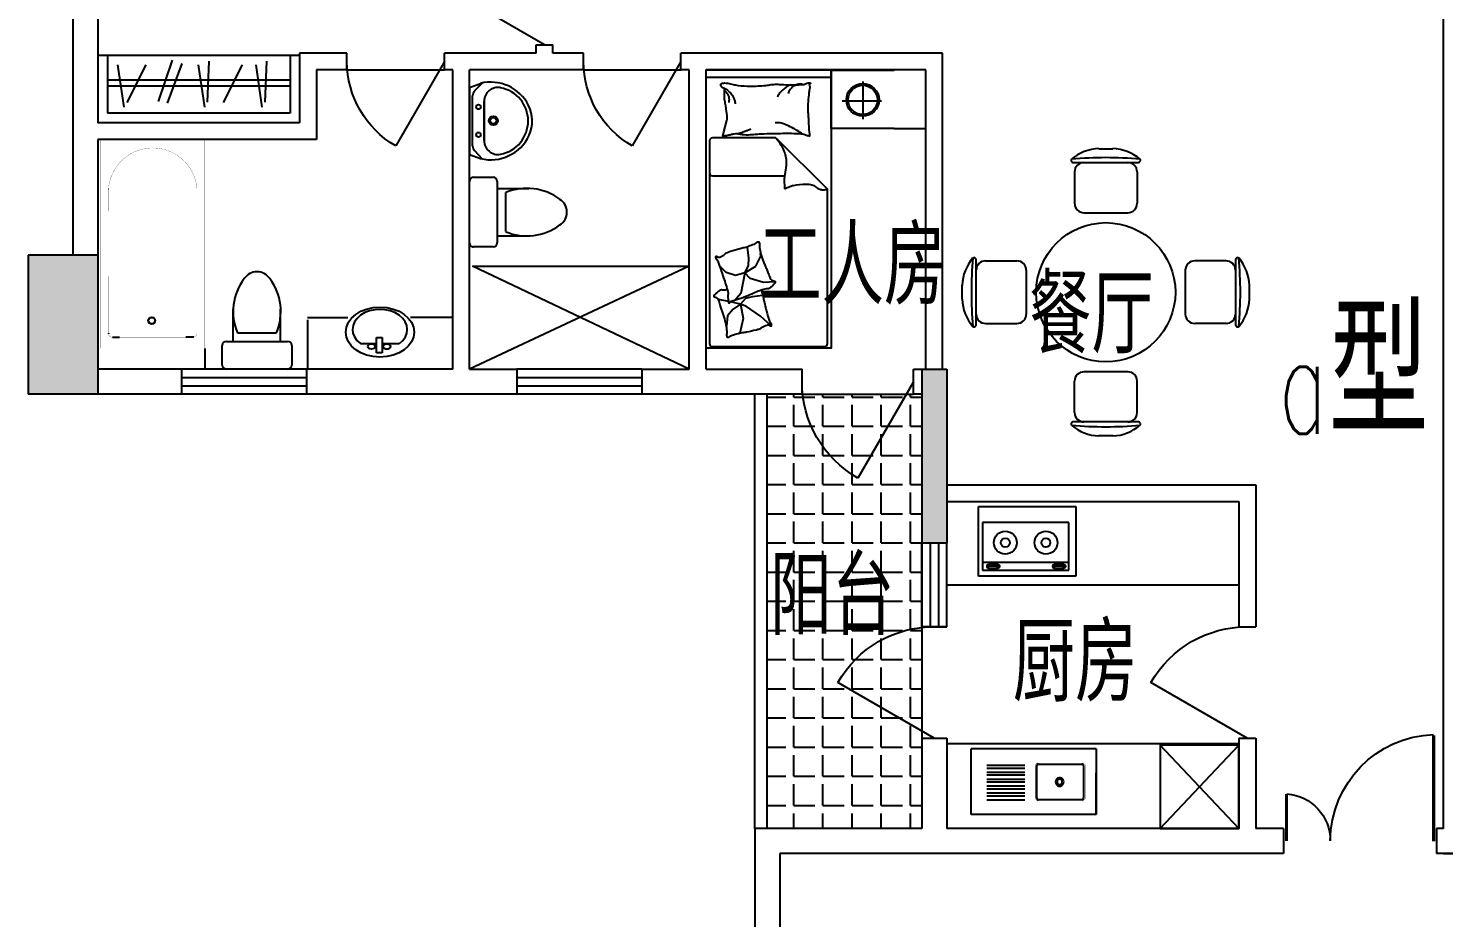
# Model space of a CAD drawing. Header units: millimetres. Extents: x 1386 to 54110, y 629 to 51584.
# Drawn here: x 18081 to 28252, y 28879 to 35267 of the extents above; entities that cross this region are included whole.
import ezdxf
from ezdxf.enums import TextEntityAlignment as Align

# ---------------------------------------------------------------- set-up
doc = ezdxf.new("R2010")
doc.units = ezdxf.units.MM
doc.linetypes.add('HIDDEN', pattern=[0.375, 0.25, -0.125])
for name, color, linetype in [('COLUMN', 7, 'Continuous'), ('FUR', 6, 'Continuous'), ('PUB_HATCH', 3, 'Continuous'), ('PUB_TEXT', 7, 'Continuous'), ('STAIR', 2, 'Continuous'), ('TOILET', 7, 'Continuous'), ('TOTHER', 7, 'Continuous'), ('WALL', 4, 'Continuous'), ('WINDOW', 5, 'Continuous'), ('WINDOW_TEXT', 7, 'Continuous')]:
    doc.layers.add(name, color=color, linetype=linetype)
doc.styles.add('_HZTXT', font='txt.shx', dxfattribs={"width": 0.8, "bigfont": 'HZTXT.shx'})
doc.styles.add('_ROMANS', font='ROMANS', dxfattribs={"width": 0.8})
doc.styles.add('CHINA', font='romant', dxfattribs={"width": 0.8, "height": 150, "bigfont": 'fs64f'})
doc.styles.add('DIM_FONT', font='SIMPLEX.shx', dxfattribs={"width": 0.8})
doc.styles.add('HZ', font='TXT.SHX', dxfattribs={"width": 0.8, "bigfont": 'hztxt'})
doc.styles.add('SIMPLEX', font='SIMPLEX.SHX')
doc.styles.get("Standard").update_dxf_attribs({"font": 'arial.ttf'})

# ---------------------------------------------------------------- blocks, each defined once
blk = doc.blocks.new('M_A17ORW')
at = {"const_width": 0.02}
for points in [[(-0.481, -0.0014), (-0.481, -0.3084)], [(0.481, 0.0014), (0.481, -0.6906)]]:
    blk.add_lwpolyline(points, dxfattribs=at)
for centre, radius, start, end in [((-0.5008, -0.0026), 0.3067, 274.24917, 0.21013), ((0.5046, 0.0019), 0.6987, 180.27623, 268.06031)]:
    blk.add_arc(centre, radius, start, end)
blk = doc.blocks.new('M_E24TTP')
at = {"layer": 'TOILET', "color": 7}
for p, q in [((-170, 200), (-170, 430)), ((170, 200), (170, 430)), ((-140, 260), (140, 260)), ((-250, 30), (-250, 170)), ((-220, 200), (220, 200)), ((250, 170), (250, 30)), ((220, 0), (-220, 0))]:
    blk.add_line(p, q, dxfattribs=at)
for centre, radius, start, end in [((227, 413), 398, 143.3619, 202.5495), ((0, 590), 110, 33.4509, 146.5491), ((-227, 413), 398, 337.4505, 36.6381), ((-220, 170), 30, 90, 180), ((220, 170), 30, 0, 90), ((-220, 30), 30, 180, 270), ((220, 30), 30, 270, 0)]:
    blk.add_arc(centre, radius, start, end, dxfattribs=at)
at = {"style": 'DIM_FONT', "width": 0.8, "flags": 9}
for tag in ['XSIZE', 'YSIZE']:
    blk.add_attdef(tag, (0, 0), '', height=0.5, dxfattribs=at)
blk = doc.blocks.new('_WBLK')
for p, q in [((-0.5, 0.5), (0.5, 0.5)), ((0.5, 0.167), (-0.5, 0.167)), ((0.5, -0.167), (-0.5, -0.167)), ((-0.5, -0.5), (0.5, -0.5))]:
    blk.add_line(p, q)
at = {"layer": 'WINDOW_TEXT', "style": 'SIMPLEX', "flags": 9}
blk.add_attdef('A', text='', height=1, dxfattribs=at).set_placement((0, 1.5), align=Align.MIDDLE)
blk = doc.blocks.new('_DBLK')
blk.add_line((-0.5, 0), (0, -0.866))
blk.add_arc((-0.5, 0), 1, 300, 0)
at = {"style": 'SIMPLEX', "flags": 9}
blk.add_attdef('A', text='', height=1, dxfattribs=at).set_placement((0, 1.5), align=Align.MIDDLE)
blk = doc.blocks.new('M_E6')
for p, q in [((240, 0), (-240, 0)), ((-237, 0), (239, 0)), ((240, 0), (270, -79)), ((-213, -36), (-271, -91)), ((-240, 0), (-270, -79)), ((-179, -23), (181, -23)), ((217, -37), (274, -95)), ((141, -105), (-141, -105)), ((-141, -105), (141, -105))]:
    blk.add_line(p, q)
for centre, radius in [((-99, -65), 16.3), ((101, -65), 16.3), ((2, -172), 31.6), ((2, -172), 23)]:
    blk.add_circle(centre, radius)
for centre, radius, start, end in [((28, -152), 307, 166.1751, 244.7296), ((-179, -73), 50, 90, 133.181), ((-28, -152), 307, 297.0639, 13.8249), ((181, -73), 50, 44.5607, 90), ((-141, -205), 100, 90, 190.5602), ((141, -205), 100, 349.4398, 90), ((0, -179), 243, 190.5602, 349.4398), ((0, -201), 250, 245.8071, 296.4628), ((28, -152), 307, 266.589, 266.5936)]:
    blk.add_arc(centre, radius, start, end)
at = {"width": 0.8, "flags": 9}
for tag in ['XSIZE', 'YSIZE']:
    blk.add_attdef(tag, (0, 0), '', height=0.5, dxfattribs=at)
blk = doc.blocks.new('M_E33IEP')
at = {"linetype": 'Continuous'}
for p, q in [((135, 135), (135, 20)), ((44, -21), (44, 20)), ((44, 20), (194, 20)), ((194, 20), (194, -21)), ((194, -21), (44, -21)), ((135, -21), (135, -144))]:
    blk.add_line(p, q, dxfattribs=at)
for centre, radius in [((248, -5), 246), ((106, 56), 26.7), ((105, -55), 26.7)]:
    blk.add_circle(centre, radius, dxfattribs=at)
blk.add_arc((274, -5), 197, 225.2527, 134.7473, dxfattribs=at)
at = {"style": 'DIM_FONT', "width": 0.8, "flags": 9}
for tag in ['XSIZE', 'YSIZE']:
    blk.add_attdef(tag, (0, 0), '', height=0.5, dxfattribs=at)
at = {"linetype": 'Continuous', "style": 'CHINA', "width": 0.8, "flags": 9}
for tag in ['XSIZE', 'YSIZE']:
    blk.add_attdef(tag, (2, -251), '', height=150, dxfattribs=at)
blk = doc.blocks.new('M_E4')
for p, q in [((670, -80), (670, -137)), ((670, -86), (670, -97)), ((670, -663), (670, -614))]:
    blk.add_line(p, q)
at = {"const_width": 1.5}
for points in [[(-750, -750), (-750, 0)], [(-750, 0), (750, 0)], [(750, 0), (750, -750)], [(608, -56), (640, -56)], [(670, -90), (670, -656)], [(670, -663), (670, -655)], [(750, -750), (-750, -750)]]:
    blk.add_lwpolyline(points, dxfattribs=at)
for points in [[(-399, -56, 0.930688), (-388, -693, 0.930688)], [(670, -86, 0.414214), (640, -56, 0.414214)], [(670, -90, 0.041784), (670, -85, 0.412615)], [(640, -693, 0.414214), (670, -663, 0.414214)]]:
    blk.add_lwpolyline(points, format="xyb", dxfattribs=at)
at = {"const_width": 1.5, "flags": 128}
for points in [[(-399, -56), (608, -56)], [(-399, -694), (645, -692)]]:
    blk.add_lwpolyline(points, dxfattribs=at)
for radius in [25, 23]:
    blk.add_circle((550, -381), radius)
blk.add_arc((640, -663), 30, 270, 280.176)
at = {"width": 0.8, "flags": 9}
for tag in ['XSIZE', 'YSIZE']:
    blk.add_attdef(tag, (0, 0), '', height=0.5, dxfattribs=at)
blk = doc.blocks.new('M_E19')
for p, q in [((-323, -113), (-323, -456)), ((299, -113), (-323, -113)), ((299, -456), (299, -113)), ((-323, -400), (299, -400)), ((-323, -456), (299, -456)), ((-291, -422), (-291, -434)), ((-216, -432), (-280, -432)), ((-280, -432), (-280, -448)), ((-280, -448), (-216, -448)), ((-216, -448), (-216, -432)), ((-199, -423), (-199, -434)), ((182, -422), (182, -434)), ((193, -432), (193, -448)), ((257, -432), (193, -432)), ((193, -448), (257, -448)), ((257, -448), (257, -432)), ((274, -423), (274, -434))]:
    blk.add_line(p, q)
for points in [[(-199, -423, 0.259034), (-201, -420, 0.076276), (-213, -415, 0.036515), (-226, -412, 0.026615), (-245, -411, 0.026615), (-264, -412, 0.036515), (-277, -415, 0.076276), (-289, -420, 0.259034), (-291, -423, 0.078462), (-291, -424, 0.056762)], [(-199, -434, 0.259034), (-201, -430, 0.076276), (-213, -425, 0.036515), (-226, -423, 0.026615), (-245, -422, 0.026615), (-264, -423, 0.036515), (-277, -425, 0.076276), (-289, -430, 0.259034), (-291, -434, 0.259034), (-289, -437, 0.056762), (-280, -441, 0.036515)], [(-216, -443, 0.008736), (-213, -442, 0.076276), (-201, -437, 0.259034), (-199, -434, 0.259034)], [(274, -423, 0.259034), (272, -420, 0.076276), (260, -415, 0.036515), (247, -412, 0.026615), (228, -411, 0.026615), (209, -412, 0.036515), (196, -415, 0.076276), (184, -420, 0.259034), (182, -423, 0.078462), (182, -424, 0.056762)], [(274, -434, 0.259034), (272, -430, 0.076276), (260, -425, 0.036515), (247, -423, 0.026615), (228, -422, 0.026615), (209, -423, 0.036515), (196, -425, 0.076276), (184, -430, 0.259034), (182, -434, 0.259034), (184, -437, 0.056762), (193, -441, 0.036515)], [(257, -443, 0.008736), (260, -442, 0.076276), (272, -437, 0.259034), (274, -434, 0.259034)]]:
    blk.add_lwpolyline(points, format="xyb")
at = {"layer": 'TOTHER', "linetype": 'Continuous'}
for p, q in [((-350, 0), (350, 0)), ((-350, -500), (-350, 0)), ((350, 0), (350, -500)), ((350, -500), (-350, -500))]:
    blk.add_line(p, q, dxfattribs=at)
for centre, radius in [((-158, -259), 82.5), ((134, -259), 82.5), ((-158, -259), 31.6), ((134, -259), 31.6)]:
    blk.add_circle(centre, radius, dxfattribs=at)
at = {"width": 0.8, "flags": 9}
for tag in ['XSIZE', 'YSIZE']:
    blk.add_attdef(tag, (0, 0), '', height=0.5, dxfattribs=at)
blk = doc.blocks.new('M_E16')
for p, q in [((-359, -351), (-359, -119)), ((-347, -107), (-34, -107)), ((-22, -119), (-22, -351)), ((63, -103), (336, -103)), ((63, -132), (336, -132)), ((63, -153), (336, -153)), ((63, -182), (336, -182)), ((63, -203), (336, -203)), ((63, -232), (336, -232)), ((63, -253), (336, -253)), ((63, -282), (336, -282)), ((63, -303), (336, -303)), ((-34, -363), (-347, -363)), ((63, -332), (336, -332)), ((63, -353), (336, -353))]:
    blk.add_line(p, q)
for points, const_width in [([(-353, -95), (-370, -113)], 1.91), ([(-353, -95), (-28, -95)], 1.8), ([(-10, -113), (-28, -95)], 1.91), ([(-370, -357), (-370, -113)], 2), ([(-10, -113), (-10, -357)], 2), ([(-370, -357), (-353, -375)], 1.91), ([(-28, -375), (-353, -375)], 1.8), ([(-28, -375), (-10, -357)], 1.91)]:
    blk.add_lwpolyline(points, dxfattribs=dict(const_width=const_width))
for points in [[(-347, -107), (-351, -108), (-354, -110), (-357, -113), (-358, -117), (-359, -119)], [(-22, -119), (-23, -115), (-25, -111), (-28, -109), (-32, -107), (-34, -107)], [(-216, -235), (-215, -245), (-209, -255), (-202, -261), (-192, -265), (-182, -265), (-172, -261), (-164, -255), (-159, -245), (-157, -235), (-159, -225), (-164, -215), (-172, -209), (-182, -205), (-192, -205), (-202, -209), (-209, -215), (-215, -225), (-216, -235)], [(-206, -235), (-205, -242), (-201, -248), (-196, -252), (-190, -254), (-183, -254), (-177, -252), (-172, -248), (-169, -242), (-168, -235), (-169, -228), (-172, -222), (-177, -218), (-183, -215), (-190, -215), (-196, -218), (-201, -222), (-205, -228), (-206, -235)], [(-359, -351), (-358, -355), (-356, -358), (-353, -361), (-349, -363), (-347, -363)], [(-34, -363), (-30, -362), (-26, -360), (-24, -357), (-22, -353), (-22, -351)]]:
    blk.add_lwpolyline(points)
at = {"layer": 'TOTHER', "linetype": 'Continuous'}
for p, q in [((-450, 0), (450, 0)), ((-450, -471), (-450, 0)), ((450, 0), (450, -471)), ((-450, -471), (450, -471))]:
    blk.add_line(p, q, dxfattribs=at)
at = {"layer": 'TOTHER', "linetype": 'HIDDEN'}
blk.add_line((-450, 0), (-450, -300), dxfattribs=at)
at = {"width": 0.8, "flags": 9}
for tag in ['XSIZE', 'YSIZE']:
    blk.add_attdef(tag, (0, 0), '', height=0.5, dxfattribs=at)
blk = doc.blocks.new('M_C55HKH')
for p, q in [((0, -52), (900, -52)), ((26, -509), (26, -1968)), ((503, -489), (46, -489)), ((503, -489), (872, -858)), ((46, -761), (564, -761)), ((872, -1968), (872, -858)), ((299, -1273), (295, -1270)), ((307, -1352), (299, -1273)), ((393, -1337), (392, -1318)), ((146, -1456), (100, -1409)), ((278, -1459), (305, -1407)), ((278, -1459), (357, -1410)), ((305, -1407), (307, -1352)), ((357, -1410), (393, -1337)), ((211, -1478), (146, -1456)), ((278, -1459), (211, -1478)), ((278, -1459), (251, -1606)), ((317, -1498), (278, -1459)), ((412, -1527), (317, -1498)), ((495, -1523), (412, -1527)), ((251, -1606), (219, -1643)), ((333, -1628), (405, -1618)), ((163, -1664), (89, -1649)), ((196, -1718), (154, -1766)), ((249, -1682), (175, -1667)), ((249, -1682), (196, -1718)), ((219, -1643), (211, -1652)), ((249, -1682), (286, -1639)), ((249, -1682), (266, -1787)), ((292, -1700), (249, -1682)), ((286, -1639), (333, -1628)), ((391, -1769), (292, -1700)), ((154, -1766), (147, -1841)), ((266, -1787), (243, -1892)), ((469, -1839), (391, -1769)), ((46, -1988), (852, -1988))]:
    blk.add_line(p, q)
blk.add_lwpolyline([(0, -2000), (0, 0), (900, 0), (900, -2000)], close=True)
for points in [[(135, -134, -0.263368), (107, -115, -0.494818), (116, -96, -0.049225), (134, -94, -0.036831), (158, -96, -0.031893), (196, -104, 0.035782), (230, -111, 0.032941), (319, -117, 0.026564), (430, -111, 0.017905), (468, -106, -0.033397), (488, -104, -0.03204), (525, -104, 0.018442), (590, -107, 0.010837), (654, -107, 0.014624), (702, -104, 0.111249), (725, -96, -0.153708), (742, -92, -0.076444), (749, -94, -0.215512), (751, -96, -0.585858), (748, -99, 0.363489), (744, -102, 0.191716), (743, -113, -0.129675), (745, -130, -0.01735), (742, -147, 0.019326), (740, -162, 0.018818), (733, -230, 0.021828), (732, -289, 0.006204), (734, -323, 0.001963), (740, -430, 0.028341), (744, -466, -0.117014), (744, -475, -0.36606), (742, -476, -0.03973), (728, -473, -0.048309), (715, -468, 0.062981), (704, -464, 0.04058), (681, -461, 0.014345), (614, -458, 0.005484), (488, -459, 0.007153), (392, -462, 0.008762), (350, -465, -0.008153), (304, -468, -0.06251), (247, -463, 0.078669), (201, -461, 0.047825), (179, -466, -0.034494), (148, -473, -0.023571), (123, -476, -0.510228), (122, -475), (129, -445), (150, -363, 0.073041), (152, -343, 0.023305), (146, -282, 0.018299), (142, -259, -0.01097), (135, -221, -0.042281), (132, -187, -0.027201), (135, -133)], [(691, -102, 0.088153), (656, -105, 0.088153), (625, -120, 0.077547), (604, -142, 0.077547), (590, -169)], [(133, -150, -0.05369), (148, -163, -0.070312), (156, -175, -0.015448), (159, -183, -0.013244), (163, -194, -0.082127), (166, -212, -0.064164), (163, -235)], [(135, -134, -0.077379), (170, -159, -0.077379), (195, -194, -0.047525), (205, -218, -0.047525), (210, -244)], [(609, -107, 0.027842), (585, -118, 0.048685), (573, -126, 0.023666), (545, -150, 0.031223), (526, -171, 0.046801), (521, -179, 0.023191), (513, -196)], [(695, -462, 0.016108), (656, -436, 0.024599), (629, -421, 0.009477), (580, -397, 0.015937), (550, -385, 0.072521), (534, -381, 0.033339), (498, -381)], [(225, -460, 0.009729), (253, -451, 0.009729), (280, -441, 0.007971), (301, -432, 0.007971), (323, -423)], [(503, -489, -0.085272), (566, -599, -0.124044), (575, -686), (562, -782), (563, -854)], [(563, -854, -0.027362), (602, -838, -0.040834), (629, -830, -0.038441), (717, -821, -0.076528), (761, -826, -0.103649), (788, -840, 0.093398), (818, -857, 0.072727), (841, -861, 0.052315), (872, -858)], [(400, -1581, 0.025626), (402, -1591, 0.0108), (426, -1697, 0.00456), (445, -1769, 0.01125), (454, -1797, 0.069394), (462, -1813, -0.079756), (468, -1827, -0.106399), (469, -1839, -0.328642), (466, -1842, -0.299547), (461, -1840, 0.189917), (454, -1835, 0.033518), (446, -1833, 0.075627), (442, -1833, 0.053489), (436, -1835, 0.017838), (418, -1843, 0.038394), (397, -1855, -0.059529), (384, -1862, -0.035943), (362, -1869, -0.011245), (291, -1884, -0.006203), (259, -1889, 0.010783), (241, -1893, 0.019485), (230, -1895, 0.005062), (188, -1908, 0.101392), (167, -1919, -0.223768), (156, -1922, -0.25558), (153, -1920, -0.081563), (150, -1907, -0.071805), (151, -1893, 0.069985), (152, -1879, 0.03546), (145, -1831, 0.029432), (130, -1774, 0.001554), (121, -1746, -0.00152), (112, -1718, -0.004735), (102, -1689, 0.00382), (91, -1653, 0.296001), (66, -1634, -0.649774), (61, -1616, -0.02319), (65, -1613, 0.0288), (68, -1610, 0.005727), (73, -1605, -0.004358), (80, -1599, -0.027528), (94, -1586, -0.046214), (104, -1580, -0.194121), (117, -1579, 0.133719), (137, -1580, 0.005779), (155, -1575, 0.008882)]]:
    blk.add_lwpolyline(points, format="xyb")
blk.add_lwpolyline([(345, -1251, 0.101392), (366, -1238, -0.223768), (377, -1234, -0.25558), (380, -1236, -0.081563), (384, -1249, -0.071805), (384, -1263, 0.069985), (384, -1277, 0.03546), (394, -1324, 0.029432), (414, -1380, 0.001554), (425, -1407, -0.00152), (437, -1434, -0.004735), (448, -1462, 0.00382), (462, -1497, 0.296001), (488, -1515, -0.649774), (495, -1532, -0.02319), (491, -1536, 0.0288), (488, -1539, 0.005727), (484, -1544, -0.004358), (478, -1551, -0.027528), (464, -1564, -0.046214), (455, -1571, -0.194121), (442, -1573, 0.133719), (422, -1574, 0.011505), (387, -1586, 0.008882), (343, -1604, 0.012426), (286, -1629, -0.033612), (264, -1637), (218, -1652), (182, -1663, 0.224341), (170, -1674, -0.722772), (163, -1673, -0.103513), (163, -1670, 0.053465), (163, -1664, 0.030109), (161, -1646, -0.031436), (159, -1628, -0.05324), (160, -1616, 0.05518), (161, -1604, 0.056271), (157, -1583, 0.0108), (124, -1480, 0.00456), (100, -1409, 0.01125), (89, -1381, 0.069394), (80, -1366, -0.079756), (73, -1353, -0.106399), (71, -1341, -0.328642), (74, -1338, -0.299547), (79, -1340, 0.189917), (86, -1344, 0.033518), (94, -1345, 0.075627), (98, -1345, 0.053489), (104, -1343, 0.017838), (122, -1333, 0.038394), (141, -1319, -0.059529), (154, -1311, -0.035943), (175, -1303, -0.011245), (245, -1283, -0.006203), (276, -1275, 0.010783), (295, -1270, 0.019485), (305, -1266, 0.005062)], format="xyb", close=True)
for centre, start, end in [((46, -509), 90, 180), ((46, -741), 180, 270), ((46, -1968), 180, 270), ((852, -1968), 270, 0)]:
    blk.add_arc(centre, 20, start, end)
at = {"style": 'DIM_FONT', "width": 0.8, "flags": 9}
for tag in ['XSIZE', 'YSIZE']:
    blk.add_attdef(tag, (0, 0), '', height=0.5, dxfattribs=at)
blk = doc.blocks.new('M_C26ZLR')
for p, q in [((-58, 1023), (42, 1023)), ((-238, 923), (222, 923)), ((-233, 856), (-233, 631)), ((217, 856), (217, 631)), ((-165, 563), (150, 563)), ((-939, -238), (-939, 222)), ((-872, 217), (-647, 217)), ((856, 217), (631, 217)), ((923, 222), (923, -238)), ((-579, -165), (-579, 150)), ((563, 150), (563, -165)), ((-1039, -58), (-1039, 42)), ((1023, 42), (1023, -58)), ((-872, -233), (-647, -233)), ((856, -233), (631, -233)), ((150, -579), (-165, -579)), ((-233, -872), (-233, -647)), ((217, -872), (217, -647)), ((222, -939), (-238, -939)), ((42, -1039), (-58, -1039))]:
    blk.add_line(p, q)
blk.add_circle((-8, -8), 500)
for centre, radius, start, end in [((-48, 708), 316, 91.7651, 130.7265), ((32, 708), 316, 49.2735, 88.2349), ((-247, 940), 10, 130.7265, 202.67), ((-238, 943), 20, 202.67, 270), ((-8, -1754), 2713, 84.8023, 95.1977), ((-165, 856), 67.5, 90, 180), ((150, 856), 67.5, 0, 90), ((222, 943), 20, 270, 337.33), ((231, 940), 10, 337.33, 49.2735), ((-165, 631), 67.5, 180, 270), ((150, 631), 67.5, 270, 0), ((-724, 32), 316, 139.2735, 178.2349), ((1739, -8), 2713, 174.8023, 185.1977), ((-955, 231), 10, 67.33, 139.2735), ((-959, 222), 20, 0, 67.33), ((-872, 150), 67.5, 90, 180), ((-647, 150), 67.5, 0, 90), ((631, 150), 67.5, 90, 180), ((856, 150), 67.5, 0, 90), ((943, 222), 20, 112.67, 180), ((940, 231), 10, 40.7265, 112.67), ((708, 32), 316, 1.7651, 40.7265), ((-1754, -8), 2713, 354.8023, 5.1977), ((-724, -48), 316, 181.7651, 220.7265), ((708, -48), 316, 319.2735, 358.2349), ((-872, -165), 67.5, 180, 270), ((-647, -165), 67.5, 270, 0), ((631, -165), 67.5, 180, 270), ((856, -165), 67.5, 270, 0), ((-955, -247), 10, 220.7265, 292.67), ((-959, -238), 20, 292.67, 0), ((943, -238), 20, 180, 247.33), ((940, -247), 10, 247.33, 319.2735), ((-165, -647), 67.5, 90, 180), ((150, -647), 67.5, 0, 90), ((-165, -872), 67.5, 180, 270), ((150, -872), 67.5, 270, 0), ((-247, -955), 10, 157.33, 229.2735), ((-238, -959), 20, 90, 157.33), ((-48, -724), 316, 229.2735, 268.2349), ((-8, 1739), 2713, 264.8023, 275.1977), ((32, -724), 316, 271.7651, 310.7265), ((222, -959), 20, 22.67, 90), ((231, -955), 10, 310.7265, 22.67)]:
    blk.add_arc(centre, radius, start, end)
at = {"width": 0.8, "flags": 9}
for tag in ['XSIZE', 'YSIZE']:
    blk.add_attdef(tag, (0, 0), '', height=0.5, dxfattribs=at)

msp = doc.modelspace()

# ---------------------------------------------------------------- hatches: boundary and pattern name
at = {"layer": 'COLUMN'}
h = msp.add_hatch(color=256, dxfattribs=at)
h.paths.add_polyline_path([(18081.2, 32728.8), (18581.2, 32728.8), (18581.2, 33638.8), (18081.2, 33638.8)])
h.paths.add_polyline_path([(18581.2, 32638.8), (18581.2, 32728.8), (18081.2, 32728.8), (18081.2, 32638.8)])
h = msp.add_hatch(color=256, dxfattribs=at)
h.paths.add_polyline_path([(24681.2, 32728.8), (24591.2, 32728.8), (24591.2, 31568.8), (24681.2, 31568.8), (24681.2, 31868.8)])
h.paths.add_polyline_path([(24501.2, 31568.8), (24591.2, 31568.8), (24591.2, 32728.8), (24501.2, 32728.8)])
h.paths.add_polyline_path([(24591.2, 32728.8), (24591.2, 32818.8), (24531.2, 32818.8), (24501.2, 32818.8), (24501.2, 32728.8)])
h.paths.add_polyline_path([(24591.2, 32728.8), (24681.2, 32728.8), (24681.2, 32818.8), (24591.2, 32818.8)])
at = {"layer": 'PUB_HATCH'}
h = msp.add_hatch(dxfattribs=at)
h.set_pattern_fill('ANGLE', color=256, scale=30, style=0)
h.set_pattern_definition([(360, (-45569.7, 53154.69), (6e-12, 209.55), [152.4, -57.15]), (90, (-45569.7, 53154.69), (-209.55, 6e-12), [152.4, -57.15])])
h.paths.add_polyline_path([(23391.2, 29518.8), (24501.2, 29518.8), (24501.2, 30168.8), (24501.2, 31568.8), (24501.2, 32638.8), (24441.2, 32638.8), (23641.2, 32638.8), (23391.2, 32638.8)])
h.paths.add_polyline_path([(23349.8, 30799.7), (24354.3, 30799.7), (24354.3, 31580.2), (23349.8, 31580.2)], flags=9)

# ---------------------------------------------------------------- linework, layer by layer
at = {"layer": 'FUR'}
for p, q in [((20031.2, 35072.7), (18581.2, 35072.7)), ((18581.2, 35072.7), (18581.2, 34588.8)), ((18649.6, 35072.7), (18649.6, 34657.2)), ((18722.9, 35006.2), (18766.9, 34701.1)), ((18926.7, 35006.2), (18790.4, 34733.4)), ((19114.9, 35038.4), (19014.7, 34741.5)), ((19183.4, 35014.2), (19078.9, 34729.2)), ((19302.8, 35006.2), (19346.9, 34701.1)), ((19379.6, 35030.4), (19367.4, 34737.2)), ((19617.4, 35006.2), (19481.1, 34733.4)), ((19716.3, 35006.2), (19760.3, 34701.1)), ((19793.1, 35030.4), (19780.9, 34737.2)), ((19962.7, 35072.7), (19962.7, 34657.2)), ((20031.2, 35072.7), (20031.2, 34588.8)), ((19962.7, 34894.4), (18649.6, 34894.4)), ((23851.2, 34965.6), (24303.4, 34965.6)), ((23851.2, 34546.6), (23851.2, 34959.5)), ((19962.7, 34851.6), (18649.6, 34851.6)), ((24077.3, 34885.5), (24077.3, 34614.4)), ((23929.5, 34746.9), (24212.1, 34746.9)), ((20031.2, 34588.8), (18581.2, 34588.8)), ((19962.7, 34657.2), (18649.6, 34657.2)), ((24303.4, 34546.6), (23851.2, 34546.6)), ((24303.4, 34546.6), (24531.2, 34546.6)), ((22831.2, 33559.3), (21251.2, 32818.8)), ((21273.2, 33559.3), (22831.2, 33559.3)), ((22831.2, 32818.8), (21273.2, 33559.3)), ((20376.5, 33187.2), (20086.4, 33187.2)), ((20086.4, 33174.4), (20086.4, 32818.8)), ((20828.6, 33191.4), (21131.2, 33191.4)), ((19349.5, 32968.2), (19349.5, 32818.8)), ((24681.2, 31268.8), (26781.2, 31268.8)), ((26781.2, 30126.4), (24681.2, 30126.4)), ((26781.2, 29518.8), (26214.3, 30117.7)), ((26214.3, 29518.8), (26781.2, 30117.7))]:
    msp.add_line(p, q, dxfattribs=at)
msp.add_lwpolyline([(26214.3, 29518.8), (26781.2, 29518.8), (26781.2, 30117.7), (26214.3, 30117.7)], close=True, dxfattribs=at)
for radius in [117.4, 105.4]:
    msp.add_circle((24077.3, 34753), radius, dxfattribs=at)
at = {"layer": 'PUB_HATCH'}
for p, q in [((23641.2, 32638.8), (24441.2, 32638.8)), ((24501.2, 31568.8), (24501.2, 30168.8))]:
    msp.add_line(p, q, dxfattribs=at)
at = {"layer": 'STAIR'}
for p, q in [((20371.2, 34968.8), (21071.2, 34968.8)), ((22071.2, 34968.8), (22771.2, 34968.8)), ((23301.2, 29518.8), (23301.2, 32638.8)), ((23391.2, 29518.8), (23391.2, 32638.8))]:
    msp.add_line(p, q, dxfattribs=at)
at = {"layer": 'WALL'}
for p, q in [((28251.2, 29518.8), (28251.2, 39238.8)), ((18401.2, 38418.8), (18401.2, 33638.8)), ((18581.2, 36188.8), (18581.2, 34588.8)), ((21731.2, 35088.8), (21731.2, 35148.8)), ((21731.2, 35148.8), (21851.2, 35148.8)), ((21851.2, 35088.8), (21851.2, 35148.8)), ((20371.2, 35088.8), (20031.2, 35088.8)), ((20031.2, 35088.8), (20031.2, 34588.8)), ((20371.2, 34968.8), (20371.2, 35088.8)), ((21731.2, 35088.8), (21071.2, 35088.8)), ((21071.2, 34968.8), (21071.2, 35088.8)), ((22071.2, 35088.8), (21851.2, 35088.8)), ((22071.2, 34968.8), (22071.2, 35088.8)), ((24651.2, 35088.8), (22771.2, 35088.8)), ((22771.2, 34968.8), (22771.2, 35088.8)), ((24651.2, 32818.8), (24651.2, 35088.8)), ((20371.2, 34968.8), (20151.2, 34968.8)), ((20151.2, 34968.8), (20151.2, 34468.8)), ((21131.2, 34968.8), (21071.2, 34968.8)), ((21131.2, 32818.8), (21131.2, 34968.8)), ((21791.2, 34968.8), (21251.2, 34968.8)), ((21251.2, 32818.8), (21251.2, 34968.8)), ((22071.2, 34968.8), (21791.2, 34968.8)), ((22831.2, 34968.8), (22771.2, 34968.8)), ((22831.2, 32818.8), (22831.2, 34968.8)), ((24531.2, 34968.8), (22951.2, 34968.8)), ((22951.2, 32818.8), (22951.2, 34968.8)), ((24531.2, 32818.8), (24531.2, 34968.8)), ((20031.2, 34588.8), (18581.2, 34588.8)), ((18581.2, 34468.8), (18581.2, 32638.8)), ((20151.2, 34468.8), (18581.2, 34468.8)), ((18581.2, 33638.8), (18081.2, 33638.8)), ((18081.2, 33638.8), (18081.2, 32638.8)), ((19181.2, 32818.8), (18581.2, 32818.8)), ((19181.2, 32818.8), (19181.2, 32638.8)), ((20081.2, 32818.8), (20081.2, 32638.8)), ((21131.2, 32818.8), (20081.2, 32818.8)), ((21251.2, 32818.8), (21591.2, 32818.8)), ((21591.2, 32818.8), (21591.2, 32638.8)), ((22491.2, 32818.8), (22831.2, 32818.8)), ((22491.2, 32818.8), (22491.2, 32638.8)), ((22951.2, 32818.8), (23641.2, 32818.8)), ((23641.2, 32638.8), (23641.2, 32818.8)), ((24441.2, 32818.8), (24531.2, 32818.8)), ((24441.2, 32638.8), (24441.2, 32818.8)), ((24501.2, 32818.8), (24501.2, 31568.8)), ((24531.2, 32818.8), (24681.2, 32818.8)), ((24681.2, 32818.8), (24681.2, 31868.8)), ((19181.2, 32638.8), (18081.2, 32638.8)), ((21591.2, 32638.8), (20081.2, 32638.8)), ((23641.2, 32638.8), (22491.2, 32638.8)), ((24501.2, 32638.8), (24441.2, 32638.8)), ((24681.2, 31988.8), (26901.2, 31988.8)), ((26901.2, 31988.8), (26901.2, 30968.8)), ((24681.2, 31868.8), (24681.2, 31568.8)), ((24681.2, 31868.8), (26781.2, 31868.8)), ((26781.2, 31868.8), (26781.2, 30968.8)), ((24681.2, 31568.8), (24501.2, 31568.8)), ((24501.2, 30968.8), (24681.2, 30968.8)), ((24681.2, 30968.8), (24501.2, 30968.8)), ((26781.2, 30968.8), (26901.2, 30968.8)), ((24501.2, 30168.8), (24501.2, 29518.8)), ((24501.2, 30168.8), (24681.2, 30168.8)), ((24681.2, 30168.8), (24681.2, 29518.8)), ((26781.2, 30168.8), (26781.2, 29518.8)), ((26781.2, 30168.8), (26901.2, 30168.8)), ((26901.2, 30168.8), (26901.2, 29518.8)), ((24501.2, 29518.8), (23301.2, 29518.8)), ((23301.2, 29518.8), (23301.2, 28018.8)), ((26781.2, 29518.8), (24681.2, 29518.8)), ((27101.2, 29518.8), (26901.2, 29518.8)), ((27101.2, 29518.8), (27101.2, 29338.8)), ((28251.2, 29518.8), (28201.2, 29518.8)), ((28201.2, 29518.8), (28201.2, 29338.8)), ((27101.2, 29338.8), (23481.2, 29338.8)), ((23481.2, 29338.8), (23481.2, 28018.8)), ((28431.2, 29338.8), (28201.2, 29338.8)), ((28251.2, 29338.8), (28481.2, 29338.8))]:
    msp.add_line(p, q, dxfattribs=at)

# ---------------------------------------------------------------- block references
at = {"layer": 'FUR'}
for name, p, rotation in [('M_E6', (21251.2, 34601.8), 89.9999999999983), ('M_E4', (19349.5, 33718.2), 269.9999999999983)]:
    msp.add_blockref(name, p, dxfattribs=dict(at, rotation=rotation))
for name, p in [('M_C55HKH', (22951.2, 34968.8)), ('M_C26ZLR', (25832.2, 33379.4))]:
    msp.add_blockref(name, p, dxfattribs=at)
at = {"layer": 'FUR', "color": 6}
for name, p, rotation in [('M_E24TTP', (21251.2, 33947.1), 269.9999999999983), ('M_E16', (25305.8, 29619.5), 179.9999999999983)]:
    msp.add_blockref(name, p, dxfattribs=dict(at, rotation=rotation))
for name, p in [('M_E24TTP', (19724.4, 32818.8)), ('M_E19', (25260, 31831.6))]:
    msp.add_blockref(name, p, dxfattribs=at)
at = {"layer": 'FUR', "xscale": 0.73022, "rotation": 89.9999999999983}
msp.add_blockref('M_E33IEP', (20602.9, 32904.5), dxfattribs=at)
at = {"layer": 'WINDOW'}
for name, p, xscale, yscale, zscale, rotation in [('_DBLK', (21791.2, 35598.8), 900, -900, 900, 89.9999999999983), ('_DBLK', (20721.2, 35028.8), -700, 700, 700, 359.9999999999984), ('_DBLK', (22421.2, 35028.8), -700, 700, 700, 359.9999999999984), ('_WBLK', (19631.2, 32728.8), 900, 180, 900, 179.9999999999983), ('_WBLK', (22041.2, 32728.8), 900, 180, 900, 179.9999999999983), ('_DBLK', (24041.2, 32728.8), 800, -800, 800, 179.9999999999983), ('_WBLK', (24591.2, 31268.8), 600, 180, 600, 89.9999999999983), ('_DBLK', (24591.2, 30568.8), 800, -800, 800, 89.9999999999983), ('_DBLK', (26841.2, 30568.8), -800, 800, 800, 269.9999999999984), ('M_A17ORW', (27651.2, 29428.8), 1100, -1100, 1100, 359.9999999999984)]:
    msp.add_blockref(name, p, dxfattribs=dict(at, xscale=xscale, yscale=yscale, zscale=zscale, rotation=rotation))

# ---------------------------------------------------------------- texts
at = {"layer": 'PUB_TEXT', "style": 'HZ', "width": 0.8}
for s, p in [('工人房', (23333.7, 33281.3)), ('餐厅', (25272.8, 32930.6)), ('阳台', (23409.3, 30907.7)), ('厨房', (25155.7, 30430.5))]:
    msp.add_text(s, height=560, rotation=360, dxfattribs=at).set_placement(p)
at = {"layer": 'PUB_TEXT'}
for s, height, style, width, p in [('型', 900, '_HZTXT', 0.8, (27426.3, 32355.4)), ('a', 720, '_ROMANS', 0.6, (27065.1, 32355.4))]:
    msp.add_text(s, height=height, dxfattribs=dict(at, style=style, width=width)).set_placement(p)

doc.saveas('drawing.dxf')
